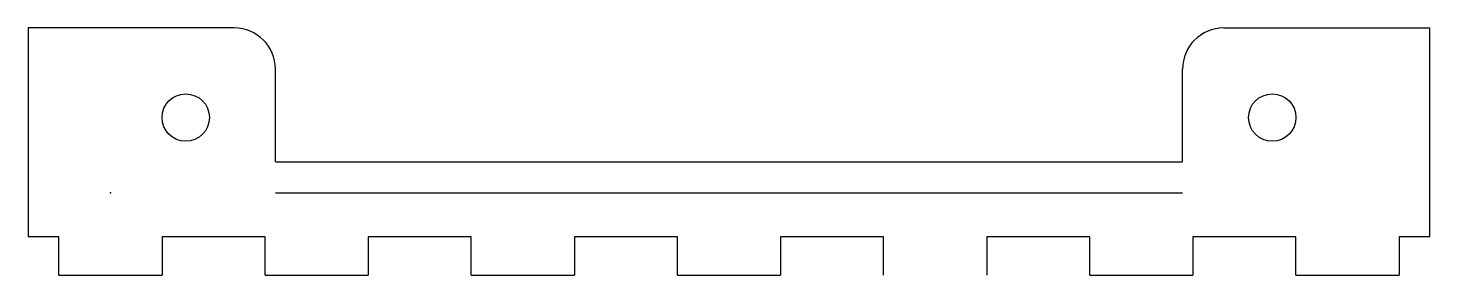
# Model space of a CAD drawing. Header units: millimetres. Extents: x -8 to 128, y -8 to 128.
# Drawn here: x -8 to 128, y -8 to 16 of the extents above; entities outside this region: 3.
import ezdxf

# ---------------------------------------------------------------- set-up
doc = ezdxf.new("R2010")
doc.units = ezdxf.units.MM
doc.layers.get('0').update_dxf_attribs({"linetype": 'CONTINUOUS'})

msp = doc.modelspace()

# ---------------------------------------------------------------- linework, layer by layer
for p, q in [((0, 16), (-8, 16)), ((-8, 16), (-8, -4.3)), ((12, 16), (0, 16)), ((108, 16), (120, 16)), ((120, 16), (128, 16)), ((128, -4.3), (128, 16)), ((16, 3), (16, 12)), ((104, 3), (104, 12)), ((16, 3), (104, 3)), ((16, 0), (104, 0)), ((-5, -4.3), (-8, -4.3)), ((-5, -8), (-5, -4.3)), ((15, -4.3), (5, -4.3)), ((5, -4.3), (5, -8)), ((15, -8), (15, -4.3)), ((35, -4.3), (25, -4.3)), ((25, -4.3), (25, -8)), ((35, -8), (35, -4.3)), ((55, -4.3), (45, -4.3)), ((45, -4.3), (45, -8)), ((55, -8), (55, -4.3)), ((75, -4.3), (65, -4.3)), ((65, -4.3), (65, -8)), ((75, -8), (75, -4.3)), ((95, -4.3), (85, -4.3)), ((85, -4.3), (85, -8)), ((95, -8), (95, -4.3)), ((115, -4.3), (105, -4.3)), ((105, -4.3), (105, -8)), ((115, -8), (115, -4.3)), ((128, -4.3), (125, -4.3)), ((125, -4.3), (125, -8)), ((-5, -8), (5, -8)), ((15, -8), (25, -8)), ((35, -8), (45, -8)), ((55, -8), (65, -8)), ((95, -8), (105, -8)), ((115, -8), (125, -8))]:
    msp.add_line(p, q)
msp.add_lwpolyline([(104, 120), (16, 120), (16, 108, -0.414214), (12, 104), (0, 104), (-8, 104), (-8, 118, -0.414214), (2, 128), (118, 128, -0.414214), (128, 118), (128, 104), (120, 104), (108, 104, -0.414214), (104, 108)], format="xyb", close=True)
for centre in [(7.3, 112.7), (112.7, 112.7), (7.3, 7.3), (112.7, 7.3)]:
    msp.add_circle(centre, 2.3)
for centre, start, end in [((12, 12), 0, 90), ((108, 12), 90, 180)]:
    msp.add_arc(centre, 4, start, end)
msp.add_point((0, 0))

doc.saveas('drawing.dxf')
